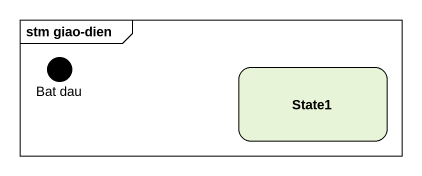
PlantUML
@startuml
mainframe stm giao-dien
hide empty description
state "Bat dau" as Bat_dau <<start>>
state State1
@enduml
